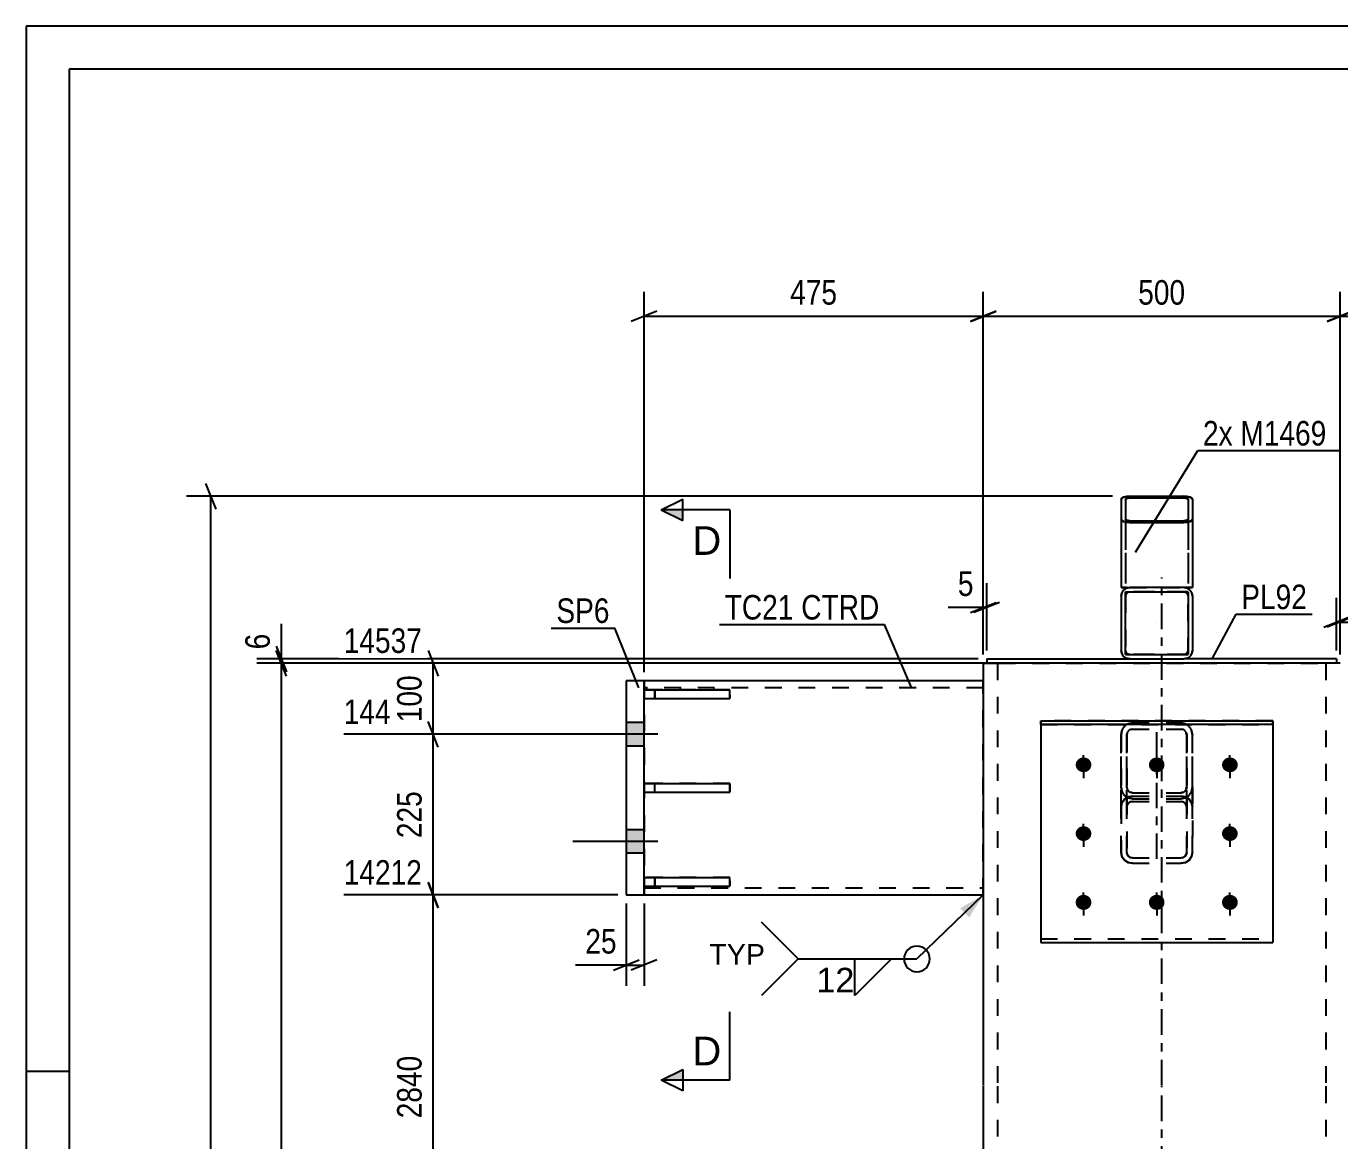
# Model space of a CAD drawing. Header units: millimetres. Extents: x -133 to 461, y -180 to 240.
# Drawn here: x -132.5 to 20.8, y 109.8 to 239.9 of the extents above; entities that cross this region are included whole.
import ezdxf

# ---------------------------------------------------------------- set-up
doc = ezdxf.new("R2010")
doc.units = ezdxf.units.MM
doc.linetypes.add('DXK_LINE_DOT2', pattern=[3.9198, 1.9599, -1.9599])
doc.linetypes.add('DXK_LINE_DOT3', pattern=[5.9187, 2.979, -0.9799, 0.9799, -0.9799])
doc.styles.add('Arial', font='ARIAL.TTF', dxfattribs={"height": 0.2})
doc.styles.add('Arial Narrow', font='ARIALN.TTF', dxfattribs={"height": 0.2})

# ---------------------------------------------------------------- blocks, each defined once
blk = doc.blocks.new('Unknown-284877717-1134')
at = {"color": 5, "linetype": 'Continuous'}
for p, q in [((461.46, 239.93), (-132.54, 239.93)), ((-132.54, 239.93), (-132.54, -180.07)), ((456.46, 234.93), (-127.54, 234.93)), ((-127.54, 234.93), (-127.54, -175.07)), ((-127.54, 117.93), (-132.54, 117.93))]:
    blk.add_line(p, q, dxfattribs=at)
blk = doc.blocks.new('Bolt-284877717-3308 - 3306')
at = {"linetype": 'Continuous'}
for points in [[(-9.12, 154.58), (-8.93, 154.56), (-8.75, 154.51), (-8.58, 154.42), (-8.44, 154.29), (-8.32, 154.15), (-8.25, 153.98), (-8.21, 153.81), (-8.21, 153.63), (-8.25, 153.45), (-8.32, 153.29), (-8.44, 153.14), (-8.58, 153.02), (-8.75, 152.93), (-8.93, 152.88), (-9.12, 152.86), (-9.31, 152.88), (-9.49, 152.93), (-9.66, 153.02), (-9.8, 153.14), (-9.91, 153.29), (-9.99, 153.45), (-10.03, 153.63), (-10.03, 153.81), (-9.99, 153.98), (-9.91, 154.15), (-9.8, 154.29), (-9.66, 154.42), (-9.49, 154.51), (-9.31, 154.56)], [(-0.58, 154.58), (-0.39, 154.56), (-0.2, 154.51), (-0.04, 154.42), (0.1, 154.29), (0.22, 154.15), (0.29, 153.98), (0.33, 153.81), (0.33, 153.63), (0.29, 153.45), (0.22, 153.29), (0.1, 153.14), (-0.04, 153.02), (-0.2, 152.93), (-0.39, 152.88), (-0.58, 152.86), (-0.77, 152.88), (-0.95, 152.93), (-1.12, 153.02), (-1.26, 153.14), (-1.37, 153.29), (-1.45, 153.45), (-1.49, 153.63), (-1.49, 153.81), (-1.45, 153.98), (-1.37, 154.15), (-1.26, 154.29), (-1.12, 154.42), (-0.95, 154.51), (-0.77, 154.56)], [(7.96, 154.58), (8.16, 154.56), (8.34, 154.51), (8.5, 154.42), (8.65, 154.29), (8.76, 154.15), (8.84, 153.98), (8.88, 153.81), (8.88, 153.63), (8.84, 153.45), (8.76, 153.29), (8.65, 153.14), (8.5, 153.02), (8.34, 152.93), (8.16, 152.88), (7.96, 152.86), (7.77, 152.88), (7.59, 152.93), (7.43, 153.02), (7.28, 153.14), (7.17, 153.29), (7.09, 153.45), (7.05, 153.63), (7.05, 153.81), (7.09, 153.98), (7.17, 154.15), (7.28, 154.29), (7.43, 154.42), (7.59, 154.51), (7.77, 154.56)], [(-9.12, 146.55), (-8.93, 146.53), (-8.75, 146.48), (-8.58, 146.39), (-8.44, 146.27), (-8.32, 146.12), (-8.25, 145.96), (-8.21, 145.78), (-8.21, 145.6), (-8.25, 145.43), (-8.32, 145.26), (-8.44, 145.12), (-8.58, 145), (-8.75, 144.91), (-8.93, 144.85), (-9.12, 144.83), (-9.31, 144.85), (-9.49, 144.91), (-9.66, 145), (-9.8, 145.12), (-9.91, 145.26), (-9.99, 145.43), (-10.03, 145.6), (-10.03, 145.78), (-9.99, 145.96), (-9.91, 146.12), (-9.8, 146.27), (-9.66, 146.39), (-9.49, 146.48), (-9.31, 146.53)], [(7.96, 146.55), (8.16, 146.53), (8.34, 146.48), (8.5, 146.39), (8.65, 146.27), (8.76, 146.12), (8.84, 145.96), (8.88, 145.78), (8.88, 145.6), (8.84, 145.43), (8.76, 145.26), (8.65, 145.12), (8.5, 145), (8.34, 144.91), (8.16, 144.85), (7.96, 144.83), (7.77, 144.85), (7.59, 144.91), (7.43, 145), (7.28, 145.12), (7.17, 145.26), (7.09, 145.43), (7.05, 145.6), (7.05, 145.78), (7.09, 145.96), (7.17, 146.12), (7.28, 146.27), (7.43, 146.39), (7.59, 146.48), (7.77, 146.53)], [(-9.12, 138.55), (-8.93, 138.53), (-8.75, 138.47), (-8.58, 138.38), (-8.44, 138.26), (-8.32, 138.11), (-8.25, 137.94), (-8.21, 137.76), (-8.21, 137.57), (-8.25, 137.39), (-8.32, 137.22), (-8.44, 137.07), (-8.58, 136.95), (-8.75, 136.86), (-8.93, 136.8), (-9.12, 136.78), (-9.31, 136.8), (-9.49, 136.86), (-9.66, 136.95), (-9.8, 137.07), (-9.91, 137.22), (-9.99, 137.39), (-10.03, 137.57), (-10.03, 137.76), (-9.99, 137.94), (-9.91, 138.11), (-9.8, 138.26), (-9.66, 138.38), (-9.49, 138.47), (-9.31, 138.53)], [(-0.58, 138.55), (-0.39, 138.53), (-0.2, 138.47), (-0.04, 138.38), (0.1, 138.26), (0.22, 138.11), (0.29, 137.94), (0.33, 137.76), (0.33, 137.57), (0.29, 137.39), (0.22, 137.22), (0.1, 137.07), (-0.04, 136.95), (-0.2, 136.86), (-0.39, 136.8), (-0.58, 136.78), (-0.77, 136.8), (-0.95, 136.86), (-1.12, 136.95), (-1.26, 137.07), (-1.37, 137.22), (-1.45, 137.39), (-1.49, 137.57), (-1.49, 137.76), (-1.45, 137.94), (-1.37, 138.11), (-1.26, 138.26), (-1.12, 138.38), (-0.95, 138.47), (-0.77, 138.53)], [(7.96, 138.55), (8.16, 138.53), (8.34, 138.47), (8.5, 138.38), (8.65, 138.26), (8.76, 138.11), (8.84, 137.94), (8.88, 137.76), (8.88, 137.57), (8.84, 137.39), (8.76, 137.22), (8.65, 137.07), (8.5, 136.95), (8.34, 136.86), (8.16, 136.8), (7.96, 136.78), (7.77, 136.8), (7.59, 136.86), (7.43, 136.95), (7.28, 137.07), (7.17, 137.22), (7.09, 137.39), (7.05, 137.57), (7.05, 137.76), (7.09, 137.94), (7.17, 138.11), (7.28, 138.26), (7.43, 138.38), (7.59, 138.47), (7.77, 138.53)]]:
    blk.add_hatch(color=1, dxfattribs=at).paths.add_polyline_path(points)
at = {"color": 1, "linetype": 'Continuous'}
for p, q in [((-9.12, 154.55), (-9.12, 152.18)), ((-0.58, 154.55), (-0.58, 152.18)), ((7.96, 154.55), (7.96, 152.18)), ((-9.12, 146.52), (-9.12, 144.15)), ((7.96, 146.52), (7.96, 144.15)), ((-9.12, 138.49), (-9.12, 136.13)), ((-0.58, 138.49), (-0.58, 136.13)), ((7.96, 138.49), (7.96, 136.13))]:
    blk.add_line(p, q, dxfattribs=at)
blk = doc.blocks.new('Part-284877717-3309 - 3306')
at = {"color": 2, "linetype": 'Continuous'}
for p, q in [((-14.12, 158.87), (12.96, 158.87)), ((-14.12, 158.42), (-14.12, 158.87)), ((12.96, 158.42), (-14.12, 158.42)), ((-14.12, 158.42), (-14.12, 132.97)), ((12.96, 158.87), (12.96, 158.42)), ((12.96, 158.42), (12.96, 132.97)), ((-14.12, 132.97), (12.96, 132.97))]:
    blk.add_line(p, q, dxfattribs=at)
at = {"color": 7, "linetype": 'DXK_LINE_DOT2'}
for p, q in [((-14.12, 158.87), (-14.12, 158.42)), ((12.96, 158.42), (12.96, 158.87)), ((-14.12, 133.42), (12.96, 133.42))]:
    blk.add_line(p, q, dxfattribs=at)
blk = doc.blocks.new('Part-284877717-3424 - 3306')
at = {"color": 2, "linetype": 'Continuous'}
for p, q in [((-62.5, 163.53), (-62.5, 138.53)), ((-60.42, 163.53), (-62.5, 163.53)), ((-60.42, 138.53), (-60.42, 163.53)), ((-62.5, 138.53), (-60.42, 138.53))]:
    blk.add_line(p, q, dxfattribs=at)
blk = doc.blocks.new('Part-284877717-3449 - 3306')
at = {"color": 2, "linetype": 'Continuous'}
for p, q in [((-20.42, 166.08), (-3.73, 166.08)), ((-20.42, 166.08), (-20.42, 165.58)), ((20.42, 166.08), (2.6, 166.08)), ((20.42, 166.08), (20.42, 165.58)), ((-20.42, 165.58), (-19.02, 165.58)), ((20.42, 165.58), (19.02, 165.58))]:
    blk.add_line(p, q, dxfattribs=at)
at = {"color": 7, "linetype": 'DXK_LINE_DOT2'}
for p, q in [((-3.73, 166.08), (2.6, 166.08)), ((-19.02, 165.58), (19.02, 165.58))]:
    blk.add_line(p, q, dxfattribs=at)
blk = doc.blocks.new('Part-284877717-3315 - 3306')
at = {"color": 7, "linetype": 'DXK_LINE_DOT2'}
for p, q in [((-3.92, 158.51), (-3.41, 158.61)), ((-3.41, 158.61), (2.26, 158.61)), ((2.26, 158.61), (2.77, 158.51)), ((-4.74, 157.2), (-4.64, 157.74)), ((-4.74, 151.16), (-4.74, 157.2)), ((-4.74, 157.2), (-4.74, 148.81)), ((-4.03, 157.47), (-4.08, 157.2)), ((-4.08, 157.2), (-4.08, 149.87)), ((-4.08, 148.81), (-4.08, 157.2)), ((-3.41, 157.9), (-3.67, 157.85)), ((-3.41, 157.9), (2.26, 157.9)), ((2.51, 157.85), (2.26, 157.9)), ((2.92, 157.2), (2.87, 157.47)), ((2.92, 157.2), (2.92, 149.87)), ((2.92, 148.81), (2.92, 157.2)), ((3.49, 157.74), (3.59, 157.2)), ((3.59, 151.16), (3.59, 157.2)), ((3.59, 148.81), (3.59, 157.2)), ((-4.74, 143.49), (-4.74, 151.16)), ((-4.64, 150.62), (-4.74, 151.16)), ((-4.08, 151.16), (-4.03, 150.89)), ((-3.67, 150.51), (-3.41, 150.46)), ((-3.41, 150.46), (2.26, 150.46)), ((2.26, 150.46), (2.51, 150.51)), ((2.87, 150.89), (2.92, 151.16)), ((3.59, 151.16), (3.49, 150.62)), ((3.59, 151.16), (3.59, 143.49)), ((-4.64, 149.29), (-4.74, 148.81)), ((-4.74, 148.81), (-4.74, 143.49)), ((-4.35, 149.7), (-4.64, 149.29)), ((-3.92, 149.97), (-4.35, 149.7)), ((-4.08, 149.87), (-4.08, 143.49)), ((-4.08, 148.81), (-4.03, 149.05)), ((-4.08, 143.49), (-4.08, 148.81)), ((-4.03, 149.05), (-3.88, 149.25)), ((-3.41, 150.06), (-3.92, 149.97)), ((-3.41, 149.75), (-3.92, 149.85)), ((-3.88, 149.25), (-3.67, 149.39)), ((-3.67, 149.39), (-3.41, 149.44)), ((-3.41, 150.06), (2.26, 150.06)), ((-3.41, 149.75), (2.26, 149.75)), ((-3.41, 149.44), (2.26, 149.44)), ((2.77, 149.97), (2.26, 150.06)), ((2.77, 149.85), (2.26, 149.75)), ((2.26, 149.44), (2.51, 149.39)), ((2.51, 149.39), (2.73, 149.25)), ((2.73, 149.25), (2.87, 149.05)), ((3.2, 149.7), (2.77, 149.97)), ((2.87, 149.05), (2.92, 148.81)), ((2.92, 149.87), (2.92, 143.49)), ((2.92, 143.49), (2.92, 148.81)), ((3.49, 149.29), (3.2, 149.7)), ((3.59, 148.81), (3.49, 149.29)), ((3.59, 143.49), (3.59, 148.81)), ((-4.74, 143.49), (-4.64, 143.01)), ((-4.64, 143.01), (-4.35, 142.6)), ((-4.35, 142.6), (-3.92, 142.33)), ((-4.03, 143.25), (-4.08, 143.49)), ((-3.88, 143.04), (-4.03, 143.25)), ((-3.67, 142.91), (-3.88, 143.04)), ((-3.41, 142.86), (-3.67, 142.91)), ((-3.41, 142.86), (2.26, 142.86)), ((2.51, 142.91), (2.26, 142.86)), ((2.73, 143.04), (2.51, 142.91)), ((2.87, 143.25), (2.73, 143.04)), ((2.77, 142.33), (3.2, 142.6)), ((2.92, 143.49), (2.87, 143.25)), ((3.2, 142.6), (3.49, 143.01)), ((3.49, 143.01), (3.59, 143.49)), ((-3.92, 142.33), (-3.41, 142.23)), ((-3.41, 142.23), (2.26, 142.23)), ((2.26, 142.23), (2.77, 142.33))]:
    blk.add_line(p, q, dxfattribs=at)
for centre, radius, start, end in [((-3.35, 157.25), 1.38, 114.32, 159.2417), ((2.2, 157.25), 1.38, 20.7583, 65.68), ((-3.38, 157.22), 0.69, 114.32, 159.2417), ((2.23, 157.22), 0.69, 20.7583, 65.68), ((-3.35, 151.11), 1.38, 200.7583, 245.68), ((-3.38, 151.14), 0.69, 200.7583, 245.68), ((2.23, 151.14), 0.69, 294.32, 339.2417), ((2.2, 151.11), 1.38, 294.32, 339.2417)]:
    blk.add_arc(centre, radius, start, end, dxfattribs=at)
blk = doc.blocks.new('Part-284877717-3399 - 3306')
at = {"color": 2, "linetype": 'Continuous'}
for p, q in [((-20.83, 163.53), (-60.42, 163.53)), ((-60.42, 138.53), (-20.83, 138.53))]:
    blk.add_line(p, q, dxfattribs=at)
at = {"color": 7, "linetype": 'DXK_LINE_DOT2'}
for p, q in [((-60.42, 163.53), (-60.42, 138.53)), ((-20.83, 162.69), (-60.42, 162.69)), ((-20.83, 138.53), (-20.83, 163.53)), ((-60.42, 139.36), (-20.83, 139.36))]:
    blk.add_line(p, q, dxfattribs=at)
blk = doc.blocks.new('Part-284877717-3450 - 3306')
at = {"color": 7, "linetype": 'DXK_LINE_DOT2'}
for p, q in [((-3.41, 158.61), (-3.92, 158.5)), ((-3.41, 158.61), (2.26, 158.61)), ((2.77, 158.5), (2.26, 158.61)), ((-4.64, 157.74), (-4.74, 157.19)), ((-4.74, 148.81), (-4.74, 157.19)), ((-4.74, 157.19), (-4.74, 151.16)), ((-4.08, 157.19), (-4.03, 157.46)), ((-4.08, 148.81), (-4.08, 157.19)), ((-4.08, 151.16), (-4.08, 157.19)), ((-3.67, 157.85), (-3.41, 157.9)), ((-3.41, 157.9), (2.26, 157.9)), ((2.26, 157.9), (2.51, 157.85)), ((2.87, 157.46), (2.92, 157.19)), ((2.92, 148.81), (2.92, 157.19)), ((2.92, 151.16), (2.92, 157.19)), ((3.59, 157.19), (3.49, 157.74)), ((3.59, 148.81), (3.59, 157.19)), ((3.59, 151.16), (3.59, 157.19)), ((-4.74, 143.48), (-4.74, 151.16)), ((-4.74, 151.16), (-4.64, 150.62)), ((-4.08, 143.48), (-4.08, 151.16)), ((-4.03, 150.89), (-4.08, 151.16)), ((-3.41, 150.45), (-3.67, 150.51)), ((-3.41, 150.45), (2.26, 150.45)), ((2.51, 150.51), (2.26, 150.45)), ((2.92, 151.16), (2.87, 150.89)), ((2.92, 143.48), (2.92, 151.16)), ((3.49, 150.62), (3.59, 151.16)), ((3.59, 143.48), (3.59, 151.16)), ((-4.74, 148.81), (-4.64, 149.29)), ((-4.74, 143.48), (-4.74, 148.81)), ((-4.64, 149.29), (-4.35, 149.69)), ((-4.35, 149.69), (-3.92, 149.97)), ((-4.03, 149.05), (-4.08, 148.81)), ((-4.08, 143.48), (-4.08, 148.81)), ((-3.88, 149.25), (-4.03, 149.05)), ((-3.92, 149.97), (-3.41, 150.06)), ((-3.92, 149.85), (-3.41, 149.74)), ((-3.67, 149.39), (-3.88, 149.25)), ((-3.41, 149.44), (-3.67, 149.39)), ((-3.41, 150.06), (2.26, 150.06)), ((-3.41, 149.74), (2.26, 149.74)), ((-3.41, 149.44), (2.26, 149.44)), ((2.26, 150.06), (2.77, 149.97)), ((2.26, 149.74), (2.77, 149.85)), ((2.51, 149.39), (2.26, 149.44)), ((2.73, 149.25), (2.51, 149.39)), ((2.87, 149.05), (2.73, 149.25)), ((2.77, 149.97), (3.2, 149.69)), ((2.92, 148.81), (2.87, 149.05)), ((2.92, 143.48), (2.92, 148.81)), ((3.2, 149.69), (3.49, 149.29)), ((3.49, 149.29), (3.59, 148.81)), ((3.59, 143.48), (3.59, 148.81)), ((-4.64, 143), (-4.74, 143.48)), ((-4.35, 142.6), (-4.64, 143)), ((-3.92, 142.33), (-4.35, 142.6)), ((-4.08, 143.48), (-4.03, 143.24)), ((-4.03, 143.24), (-3.88, 143.04)), ((-3.88, 143.04), (-3.67, 142.91)), ((-3.67, 142.91), (-3.41, 142.86)), ((-3.41, 142.86), (2.26, 142.86)), ((2.26, 142.86), (2.51, 142.91)), ((2.51, 142.91), (2.73, 143.04)), ((2.73, 143.04), (2.87, 143.24)), ((3.2, 142.6), (2.77, 142.33)), ((2.87, 143.24), (2.92, 143.48)), ((3.49, 143), (3.2, 142.6)), ((3.59, 143.48), (3.49, 143)), ((-3.41, 142.23), (-3.92, 142.33)), ((-3.41, 142.23), (2.26, 142.23)), ((2.77, 142.33), (2.26, 142.23))]:
    blk.add_line(p, q, dxfattribs=at)
at = {"color": 7, "linetype": 'DXK_LINE_DOT3'}
blk.add_line((-0.58, 142.73), (-0.58, 157.6), dxfattribs=at)
at = {"color": 7, "linetype": 'DXK_LINE_DOT2'}
for centre, radius, start, end in [((-3.35, 157.25), 1.38, 114.3199, 159.2417), ((2.2, 157.25), 1.38, 20.7583, 65.68), ((-3.38, 157.22), 0.69, 114.3199, 159.2417), ((2.23, 157.22), 0.69, 20.7583, 65.68), ((-3.35, 151.11), 1.38, 200.7583, 245.68), ((-3.38, 151.14), 0.69, 200.7583, 245.68), ((2.23, 151.14), 0.69, 294.3199, 339.2417), ((2.2, 151.11), 1.38, 294.3199, 339.2417)]:
    blk.add_arc(centre, radius, start, end, dxfattribs=at)
blk = doc.blocks.new('Bolt-284877717-3465 - 3306')
at = {"color": 1, "linetype": 'DXK_LINE_DOT2'}
for p, q in [((-9.12, 152.89), (-9.12, 155.26)), ((-0.58, 152.89), (-0.58, 155.26)), ((7.96, 152.89), (7.96, 155.26)), ((-9.12, 144.86), (-9.12, 147.23)), ((7.96, 144.86), (7.96, 147.23)), ((-9.12, 136.84), (-9.12, 139.2)), ((-0.58, 136.84), (-0.58, 139.2)), ((7.96, 136.84), (7.96, 139.2))]:
    blk.add_line(p, q, dxfattribs=at)
blk = doc.blocks.new('Bolt-284877717-3466 - 3306')
at = {"linetype": 'Continuous'}
for points in [[(-62.5, 158.65), (-62.5, 155.9), (-60.42, 155.9), (-60.42, 158.65)], [(-62.5, 158.65), (-62.5, 155.9), (-60.42, 155.9), (-60.42, 158.65)], [(-62.5, 146.15), (-62.5, 143.4), (-60.42, 143.4), (-60.42, 146.15)], [(-62.5, 146.15), (-62.5, 143.4), (-60.42, 143.4), (-60.42, 146.15)]]:
    blk.add_hatch(color=1, dxfattribs=at).paths.add_polyline_path(points)
at = {"color": 1, "linetype": 'Continuous'}
for p, q in [((-60.42, 158.65), (-62.5, 158.65)), ((-60.42, 158.65), (-62.5, 158.65)), ((-58.83, 157.28), (-68.75, 157.28)), ((-58.83, 157.28), (-68.75, 157.28)), ((-60.42, 155.9), (-62.5, 155.9)), ((-60.42, 155.9), (-62.5, 155.9)), ((-60.42, 146.15), (-62.5, 146.15)), ((-60.42, 146.15), (-62.5, 146.15)), ((-58.83, 144.78), (-68.75, 144.78)), ((-58.83, 144.78), (-68.75, 144.78)), ((-60.42, 143.4), (-62.5, 143.4)), ((-60.42, 143.4), (-62.5, 143.4))]:
    blk.add_line(p, q, dxfattribs=at)
blk = doc.blocks.new('Part-284877717-3470 - 3306')
at = {"color": 7, "linetype": 'DXK_LINE_DOT3'}
for p, q in [((0, 116.3), (0, 175.58)), ((0, 29.27), (0, 116.2))]:
    blk.add_line(p, q, dxfattribs=at)
at = {"color": 2, "linetype": 'Continuous'}
for p, q in [((-20.83, 165.58), (-20.83, 116.3)), ((-20.83, 165.58), (-20.42, 165.58)), ((-19.02, 165.58), (-17.5, 165.58)), ((19.02, 165.58), (-17.5, 165.58)), ((20.83, 165.58), (20.42, 165.58)), ((-20.83, 116.2), (-20.83, 29.27))]:
    blk.add_line(p, q, dxfattribs=at)
at = {"color": 7, "linetype": 'DXK_LINE_DOT2'}
for p, q in [((-20.83, 165.58), (-19.02, 165.58)), ((-20.42, 165.58), (-19.86, 165.58)), ((-19.17, 165.58), (-19.17, 116.3)), ((20.42, 165.58), (17.5, 165.58)), ((19.17, 165.58), (19.17, 116.3)), ((-19.17, 116.2), (-19.17, 29.27)), ((19.17, 116.2), (19.17, 29.27))]:
    blk.add_line(p, q, dxfattribs=at)
blk = doc.blocks.new('Part-284877717-3482 - 3306')
at = {"color": 7, "linetype": 'DXK_LINE_DOT2'}
for p, q in [((-50.41, 151.53), (-60.41, 151.53)), ((-60.41, 151.53), (-60.41, 150.53)), ((-60.41, 150.53), (-50.41, 150.53)), ((-59.16, 150.53), (-59.16, 151.53)), ((-50.41, 150.53), (-50.41, 151.53))]:
    blk.add_line(p, q, dxfattribs=at)
blk = doc.blocks.new('Part-284877717-3483 - 3306')
at = {"color": 7, "linetype": 'DXK_LINE_DOT2'}
for p, q in [((-50.41, 140.57), (-60.41, 140.57)), ((-60.41, 140.57), (-60.41, 139.57)), ((-60.41, 139.57), (-50.41, 139.57)), ((-59.16, 140.57), (-59.16, 139.57)), ((-50.41, 139.57), (-50.41, 140.57))]:
    blk.add_line(p, q, dxfattribs=at)
blk = doc.blocks.new('Part-284877717-3484 - 3306')
at = {"color": 7, "linetype": 'DXK_LINE_DOT2'}
for p, q in [((-50.41, 162.48), (-60.41, 162.48)), ((-60.41, 162.48), (-60.41, 161.48)), ((-60.41, 161.48), (-50.41, 161.48)), ((-59.16, 162.48), (-59.16, 161.48)), ((-50.41, 161.48), (-50.41, 162.48))]:
    blk.add_line(p, q, dxfattribs=at)
blk = doc.blocks.new('Part-284877717-3485 - 3306')
at = {"color": 2, "linetype": 'Continuous'}
for p, q in [((-60.41, 151.53), (-50.41, 151.53)), ((-60.41, 151.53), (-60.41, 150.53)), ((-60.41, 150.53), (-50.41, 150.53)), ((-50.41, 151.53), (-50.41, 150.53))]:
    blk.add_line(p, q, dxfattribs=at)
at = {"color": 7, "linetype": 'DXK_LINE_DOT2'}
blk.add_line((-59.16, 150.53), (-59.16, 151.53), dxfattribs=at)
blk = doc.blocks.new('Part-284877717-3486 - 3306')
at = {"color": 2, "linetype": 'Continuous'}
for p, q in [((-60.41, 140.57), (-50.41, 140.57)), ((-60.41, 140.57), (-60.41, 139.57)), ((-60.41, 139.57), (-50.41, 139.57)), ((-50.41, 140.19), (-50.41, 140.57)), ((-50.41, 140.19), (-50.41, 139.57))]:
    blk.add_line(p, q, dxfattribs=at)
at = {"color": 7, "linetype": 'DXK_LINE_DOT2'}
for p, q in [((-59.16, 139.57), (-59.16, 140.57)), ((-50.41, 140.19), (-50.41, 140.19))]:
    blk.add_line(p, q, dxfattribs=at)
blk = doc.blocks.new('Part-284877717-3487 - 3306')
at = {"color": 2, "linetype": 'Continuous'}
for p, q in [((-60.41, 162.48), (-50.41, 162.48)), ((-60.41, 162.48), (-60.41, 161.48)), ((-60.41, 161.48), (-50.41, 161.48)), ((-50.41, 161.86), (-50.41, 162.48)), ((-50.41, 161.86), (-50.41, 161.48))]:
    blk.add_line(p, q, dxfattribs=at)
at = {"color": 7, "linetype": 'DXK_LINE_DOT2'}
for p, q in [((-59.16, 161.48), (-59.16, 162.48)), ((-50.41, 161.86), (-50.41, 161.86))]:
    blk.add_line(p, q, dxfattribs=at)
blk = doc.blocks.new('Part-284877717-3495 - 3306')
at = {"color": 7, "linetype": 'DXK_LINE_DOT2'}
for p, q in [((12.96, 158.87), (-14.12, 158.87)), ((-14.12, 158.87), (-14.12, 158.42)), ((-14.12, 158.87), (-14.12, 132.97)), ((-14.12, 158.42), (12.96, 158.42)), ((12.96, 158.42), (12.96, 158.87)), ((12.96, 158.87), (12.96, 132.97)), ((-14.12, 133.42), (12.96, 133.42)), ((-14.12, 132.97), (12.96, 132.97))]:
    blk.add_line(p, q, dxfattribs=at)
blk = doc.blocks.new('Part-284877717-3500 - 3306')
at = {"color": 2, "linetype": 'Continuous'}
for p, q in [((-4.74, 184.69), (-4.66, 184.83)), ((-4.74, 184.69), (-4.74, 174.41)), ((-4.66, 184.83), (-4.44, 184.95)), ((-4.44, 184.95), (-4.12, 185.03)), ((-4.12, 185.03), (-3.74, 185.06)), ((-4.74, 174.41), (-4.73, 174.41))]:
    blk.add_line(p, q, dxfattribs=at)
at = {"color": 7, "linetype": 'DXK_LINE_DOT2'}
for p, q in [((-4.2, 184.76), (-4.24, 184.69)), ((-4.24, 184.69), (-4.24, 174.41)), ((-4.09, 184.82), (-4.2, 184.76)), ((-3.93, 184.86), (-4.09, 184.82)), ((-3.74, 184.88), (-3.93, 184.86)), ((-3.74, 185.06), (2.6, 185.06)), ((-3.74, 184.88), (2.6, 184.88)), ((2.6, 185.06), (2.98, 185.03)), ((2.79, 184.86), (2.6, 184.88)), ((2.95, 184.82), (2.79, 184.86)), ((3.06, 184.76), (2.95, 184.82)), ((2.98, 185.03), (3.3, 184.95)), ((3.1, 184.69), (3.06, 184.76)), ((3.1, 184.69), (3.1, 174.41)), ((3.3, 184.95), (3.52, 184.83)), ((3.52, 184.83), (3.6, 184.69)), ((3.6, 184.69), (3.6, 174.41)), ((-4.66, 182.25), (-4.74, 182.39)), ((-4.44, 182.13), (-4.66, 182.25)), ((-4.12, 182.05), (-4.44, 182.13)), ((-4.24, 182.39), (-4.2, 182.32)), ((-4.2, 182.32), (-4.09, 182.26)), ((-3.74, 182.02), (-4.12, 182.05)), ((-4.09, 182.26), (-3.93, 182.22)), ((-3.93, 182.22), (-3.74, 182.21)), ((-3.74, 182.21), (2.6, 182.21)), ((-3.74, 182.02), (2.6, 182.02)), ((2.6, 182.21), (2.79, 182.22)), ((2.98, 182.05), (2.6, 182.02)), ((2.79, 182.22), (2.95, 182.26)), ((2.95, 182.26), (3.06, 182.32)), ((3.3, 182.13), (2.98, 182.05)), ((3.06, 182.32), (3.1, 182.39)), ((3.52, 182.25), (3.3, 182.13)), ((3.6, 182.39), (3.52, 182.25)), ((3.6, 174.41), (-4.73, 174.41))]:
    blk.add_line(p, q, dxfattribs=at)
blk = doc.blocks.new('Part-284877717-3505 - 3306')
at = {"color": 2, "linetype": 'Continuous'}
for p, q in [((-4.66, 184.83), (-4.73, 184.69)), ((-4.73, 184.69), (-4.73, 174.41)), ((-4.44, 184.95), (-4.66, 184.83)), ((-4.12, 185.03), (-4.44, 184.95)), ((-4.23, 184.69), (-4.2, 184.76)), ((-4.23, 184.69), (-4.23, 182.39)), ((-4.2, 184.76), (-4.09, 184.82)), ((-3.73, 185.06), (-4.12, 185.03)), ((-4.09, 184.82), (-3.93, 184.86)), ((-3.93, 184.86), (-3.73, 184.87)), ((-3.73, 185.06), (2.6, 185.06)), ((-3.73, 184.87), (2.6, 184.87)), ((2.98, 185.03), (2.6, 185.06)), ((2.6, 184.87), (2.79, 184.86)), ((2.79, 184.86), (2.95, 184.82)), ((2.95, 184.82), (3.06, 184.76)), ((3.31, 184.95), (2.98, 185.03)), ((3.06, 184.76), (3.1, 184.69)), ((3.1, 184.69), (3.1, 182.39)), ((3.52, 184.83), (3.31, 184.95)), ((3.6, 184.69), (3.52, 184.83)), ((3.6, 184.69), (3.6, 174.41)), ((-4.73, 182.39), (-4.66, 182.25)), ((-4.66, 182.25), (-4.44, 182.13)), ((-4.44, 182.13), (-4.12, 182.05)), ((-4.2, 182.32), (-4.23, 182.39)), ((-4.09, 182.26), (-4.2, 182.32)), ((-4.12, 182.05), (-3.73, 182.02)), ((-3.93, 182.22), (-4.09, 182.26)), ((-3.73, 182.21), (-3.93, 182.22)), ((-3.73, 182.21), (2.6, 182.21)), ((-3.73, 182.02), (2.6, 182.02)), ((2.79, 182.22), (2.6, 182.21)), ((2.6, 182.02), (2.98, 182.05)), ((2.95, 182.26), (2.79, 182.22)), ((3.06, 182.32), (2.95, 182.26)), ((2.98, 182.05), (3.31, 182.13)), ((3.1, 182.39), (3.06, 182.32)), ((3.31, 182.13), (3.52, 182.25)), ((3.52, 182.25), (3.6, 182.39)), ((-4.73, 174.41), (-3.73, 174.41)), ((2.6, 174.41), (3.52, 174.41)), ((3.52, 174.41), (3.6, 174.41))]:
    blk.add_line(p, q, dxfattribs=at)
at = {"color": 7, "linetype": 'DXK_LINE_DOT2'}
for p, q in [((-4.23, 182.39), (-4.23, 174.41)), ((3.1, 182.39), (3.1, 174.41)), ((-4.66, 174.41), (-4.73, 174.41)), ((-3.73, 174.41), (2.6, 174.41))]:
    blk.add_line(p, q, dxfattribs=at)
blk = doc.blocks.new('Part-284877717-3506 - 3306')
at = {"color": 2, "linetype": 'Continuous'}
for p, q in [((-4.66, 173.79), (-4.73, 173.41)), ((-4.73, 173.41), (-4.73, 173.41)), ((-4.73, 173.41), (-4.73, 167.08)), ((-3.73, 174.41), (-4.12, 174.34)), ((-3.73, 174.41), (-3.73, 174.41)), ((2.6, 174.41), (-3.73, 174.41)), ((2.6, 174.41), (2.6, 174.41)), ((2.98, 174.34), (2.6, 174.41)), ((3.6, 173.41), (3.52, 173.79)), ((3.6, 173.41), (3.6, 173.41)), ((3.6, 173.41), (3.6, 167.08)), ((-4.73, 167.08), (-4.66, 166.7)), ((-4.12, 166.15), (-3.73, 166.08)), ((-3.73, 166.08), (-3.73, 166.08)), ((-3.73, 166.08), (2.6, 166.08)), ((2.6, 166.08), (2.98, 166.15)), ((2.6, 166.08), (2.6, 166.08)), ((3.52, 166.7), (3.6, 167.08))]:
    blk.add_line(p, q, dxfattribs=at)
at = {"color": 7, "linetype": 'DXK_LINE_DOT2'}
for p, q in [((-4.73, 173.41), (-4.66, 173.79)), ((-4.73, 173.41), (-4.73, 173.41)), ((-4.2, 173.6), (-4.23, 173.41)), ((-4.23, 173.41), (-4.23, 167.08)), ((-4.09, 173.77), (-4.2, 173.6)), ((-4.2, 173.6), (-4.09, 173.77)), ((-4.12, 174.34), (-3.73, 174.41)), ((-3.93, 173.87), (-4.09, 173.77)), ((-4.09, 173.77), (-3.93, 173.87)), ((-3.73, 173.91), (-3.93, 173.87)), ((-3.93, 173.87), (-3.73, 173.91)), ((-3.73, 174.41), (2.6, 174.41)), ((-3.73, 173.91), (2.6, 173.91)), ((-3.73, 173.91), (-3.73, 173.91)), ((2.6, 173.91), (-3.73, 173.91)), ((2.6, 174.41), (2.98, 174.34)), ((2.6, 173.91), (2.6, 173.91)), ((2.79, 173.87), (2.6, 173.91)), ((2.6, 173.91), (2.79, 173.87)), ((2.95, 173.77), (2.79, 173.87)), ((2.79, 173.87), (2.95, 173.77)), ((3.06, 173.6), (2.95, 173.77)), ((2.95, 173.77), (3.06, 173.6)), ((3.1, 173.41), (3.06, 173.6)), ((3.1, 173.41), (3.1, 167.08)), ((3.52, 173.79), (3.6, 173.41)), ((3.6, 173.41), (3.6, 173.41)), ((-4.66, 166.7), (-4.73, 167.08)), ((-4.23, 167.08), (-4.2, 166.89)), ((-4.2, 166.89), (-4.09, 166.73)), ((-4.09, 166.73), (-4.2, 166.89)), ((-3.73, 166.08), (-4.12, 166.15)), ((-4.09, 166.73), (-3.93, 166.62)), ((-3.93, 166.62), (-4.09, 166.73)), ((-3.93, 166.62), (-3.73, 166.58)), ((-3.73, 166.58), (-3.93, 166.62)), ((-3.73, 166.58), (2.6, 166.58)), ((-3.73, 166.58), (-3.73, 166.58)), ((2.6, 166.58), (-3.73, 166.58)), ((-3.73, 166.08), (2.6, 166.08)), ((2.6, 166.58), (2.79, 166.62)), ((2.79, 166.62), (2.6, 166.58)), ((2.6, 166.58), (2.6, 166.58)), ((2.98, 166.15), (2.6, 166.08)), ((2.79, 166.62), (2.95, 166.73)), ((2.95, 166.73), (2.79, 166.62)), ((2.95, 166.73), (3.06, 166.89)), ((3.06, 166.89), (2.95, 166.73)), ((3.1, 167.08), (3.06, 166.89)), ((3.6, 167.08), (3.52, 166.7))]:
    blk.add_line(p, q, dxfattribs=at)
at = {"color": 7, "linetype": 'DXK_LINE_DOT3'}
blk.add_line((-0.57, 170.25), (-0.57, 170.25), dxfattribs=at)
at = {"color": 2, "linetype": 'Continuous'}
for centre, start, end in [((-3.73, 173.41), 112.5, 157.5), ((2.6, 173.41), 22.5, 67.5), ((-3.73, 167.08), 202.5, 247.5), ((2.6, 167.08), 292.5, 337.5)]:
    blk.add_arc(centre, 1, start, end, dxfattribs=at)
at = {"color": 7, "linetype": 'DXK_LINE_DOT2'}
for centre, start, end in [((-3.73, 173.41), 112.5, 157.5), ((2.6, 173.41), 22.5, 67.5), ((-3.73, 167.08), 202.5, 247.5), ((2.6, 167.08), 292.5, 337.5)]:
    blk.add_arc(centre, 1, start, end, dxfattribs=at)
blk = doc.blocks.new('Part-284877717-3507 - 3306')
at = {"color": 7, "linetype": 'DXK_LINE_DOT2'}
for p, q in [((-4.23, 166.58), (-4.23, 173.91)), ((3.1, 173.91), (-4.23, 173.91)), ((3.1, 166.58), (3.1, 173.91)), ((3.1, 166.58), (-4.23, 166.58))]:
    blk.add_line(p, q, dxfattribs=at)
blk = doc.blocks.new('Part-284877717-3508 - 3306')
at = {"color": 2, "linetype": 'Continuous'}
for p, q in [((-4.23, 166.58), (-4.23, 173.91)), ((-4.23, 173.91), (3.1, 173.91)), ((3.1, 173.91), (3.1, 166.58)), ((-4.23, 166.58), (3.1, 166.58))]:
    blk.add_line(p, q, dxfattribs=at)
at = {"color": 7, "linetype": 'DXK_LINE_DOT2'}
for p, q in [((-4.23, 173.91), (3.1, 173.91)), ((3.1, 166.58), (-4.23, 166.58))]:
    blk.add_line(p, q, dxfattribs=at)
blk = doc.blocks.new('StraightDimension-284877717-3633 - 3306')
at = {"color": 7, "linetype": 'Continuous'}
for p, q in [((20.42, 167.08), (20.42, 173.23)), ((20.83, 166.58), (20.83, 173.23)), ((18.92, 169.78), (21.92, 170.98)), ((22.33, 170.98), (19.33, 169.78)), ((20.42, 170.38), (20.83, 170.38))]:
    blk.add_line(p, q, dxfattribs=at)
at = {"color": 0}
blk.add_wipeout([(24.39, 171.13), (24.39, 175.33), (21.36, 175.33), (21.36, 171.13)], dxfattribs=at)
at = {"color": 7, "linetype": 'Continuous'}
blk.add_line((20.83, 170.38), (24.91, 170.38), dxfattribs=at)
blk.add_line((20.83, 170.38), (24.91, 170.38), dxfattribs=at)
at = {"color": 3, "style": 'Arial Narrow'}
blk.add_text('5', height=2.86, dxfattribs=at).set_placement((21.96, 171.73))
blk = doc.blocks.new('StraightDimension-284877717-3512 - 3306')
at = {"color": 7, "linetype": 'Continuous'}
for p, q in [((-103.36, 167.58), (-102.16, 164.58)), ((-21.42, 166.08), (-105.61, 166.08)), ((-102.16, 164.08), (-103.36, 167.08)), ((-102.76, 165.58), (-102.76, 166.08)), ((-21.83, 165.58), (-105.61, 165.58))]:
    blk.add_line(p, q, dxfattribs=at)
at = {"color": 0}
blk.add_wipeout([(-103.51, 169.63), (-107.71, 169.63), (-107.71, 166.6), (-103.51, 166.6)], dxfattribs=at)
at = {"color": 7, "linetype": 'Continuous'}
blk.add_line((-102.76, 166.08), (-102.76, 170.16), dxfattribs=at)
blk.add_line((-102.76, 166.08), (-102.76, 170.16), dxfattribs=at)
at = {"color": 3, "style": 'Arial Narrow'}
blk.add_text('6', height=2.86, rotation=90.0002, dxfattribs=at).set_placement((-104.11, 167.2))
blk = doc.blocks.new('StraightDimension-284877717-3523 - 3306')
at = {"color": 7, "linetype": 'Continuous'}
for p, q in [((-102.16, 164.08), (-103.36, 167.08)), ((-21.83, 165.58), (-105.61, 165.58)), ((-102.76, 0), (-102.76, 165.58))]:
    blk.add_line(p, q, dxfattribs=at)
blk = doc.blocks.new('StraightDimension-284877717-3719 - 3306')
at = {"color": 7, "linetype": 'Continuous'}
for p, q in [((-20.83, 166.58), (-20.83, 174.93)), ((-20.42, 167.08), (-20.42, 174.93)), ((-22.33, 171.48), (-19.33, 172.68)), ((-18.92, 172.68), (-21.92, 171.48)), ((-20.83, 172.08), (-20.42, 172.08))]:
    blk.add_line(p, q, dxfattribs=at)
at = {"color": 0}
blk.add_wipeout([(-21.36, 172.83), (-21.36, 177.03), (-24.39, 177.03), (-24.39, 172.83)], dxfattribs=at)
at = {"color": 7, "linetype": 'Continuous'}
blk.add_line((-20.83, 172.08), (-24.91, 172.08), dxfattribs=at)
blk.add_line((-20.83, 172.08), (-24.91, 172.08), dxfattribs=at)
at = {"color": 3, "style": 'Arial Narrow'}
blk.add_text('5', height=2.86, dxfattribs=at).set_placement((-23.79, 173.43))
blk = doc.blocks.new('StraightDimension-284877717-3731 - 3306')
at = {"color": 7, "linetype": 'Continuous'}
for p, q in [((20.83, 166.58), (20.83, 208.93)), ((60.42, 164.53), (60.42, 208.93)), ((22.33, 206.68), (19.33, 205.48)), ((20.83, 206.08), (60.42, 206.08)), ((58.92, 205.48), (61.92, 206.68))]:
    blk.add_line(p, q, dxfattribs=at)
at = {"color": 0}
blk.add_wipeout([(43.97, 206.83), (43.97, 211.03), (37.28, 211.03), (37.28, 206.83)], dxfattribs=at)
at = {"color": 3, "style": 'Arial Narrow'}
blk.add_text('475', height=2.863, dxfattribs=at).set_placement((37.88, 207.43))
blk = doc.blocks.new('StraightDimension-284877717-3739 - 3306')
at = {"color": 7, "linetype": 'Continuous'}
for p, q in [((-20.83, 166.58), (-20.83, 208.93)), ((20.83, 166.58), (20.83, 208.93)), ((-19.33, 206.68), (-22.33, 205.48)), ((-20.83, 206.08), (20.83, 206.08)), ((19.33, 205.48), (22.33, 206.68))]:
    blk.add_line(p, q, dxfattribs=at)
at = {"color": 0}
blk.add_wipeout([(3.34, 206.83), (3.34, 211.03), (-3.34, 211.03), (-3.34, 206.83)], dxfattribs=at)
at = {"color": 3, "style": 'Arial Narrow'}
blk.add_text('500', height=2.863, dxfattribs=at).set_placement((-2.74, 207.43))
blk = doc.blocks.new('StraightDimension-284877717-3749 - 3306')
at = {"color": 7, "linetype": 'Continuous'}
for p, q in [((-60.42, 164.53), (-60.42, 208.93)), ((-20.83, 166.58), (-20.83, 208.93)), ((-58.92, 206.68), (-61.92, 205.48)), ((-60.42, 206.08), (-20.83, 206.08)), ((-22.33, 205.48), (-19.33, 206.68))]:
    blk.add_line(p, q, dxfattribs=at)
at = {"color": 0}
blk.add_wipeout([(-37.28, 206.83), (-37.28, 211.03), (-43.97, 211.03), (-43.97, 206.83)], dxfattribs=at)
at = {"color": 3, "style": 'Arial Narrow'}
blk.add_text('475', height=2.863, dxfattribs=at).set_placement((-43.37, 207.43))
blk = doc.blocks.new('StraightDimension-284877717-3758 - 3306')
at = {"color": 7, "linetype": 'Continuous'}
for p, q in [((-62.5, 137.53), (-62.5, 127.94)), ((-60.42, 137.53), (-60.42, 127.94)), ((-64, 129.74), (-61, 130.94)), ((-62.5, 130.34), (-60.42, 130.34)), ((-58.92, 130.94), (-61.92, 129.74))]:
    blk.add_line(p, q, dxfattribs=at)
at = {"color": 0}
blk.add_wipeout([(-63.02, 131.09), (-63.02, 135.29), (-67.88, 135.29), (-67.88, 131.09)], dxfattribs=at)
at = {"color": 7, "linetype": 'Continuous'}
blk.add_line((-62.5, 130.34), (-68.41, 130.34), dxfattribs=at)
blk.add_line((-62.5, 130.34), (-68.41, 130.34), dxfattribs=at)
at = {"color": 3, "style": 'Arial Narrow'}
blk.add_text('25', height=2.863, dxfattribs=at).set_placement((-67.28, 131.69))
blk = doc.blocks.new('StraightDimension-284877717-3767 - 3306')
at = {"color": 7, "linetype": 'Continuous'}
for p, q in [((-84.44, 137.03), (-85.64, 140.03)), ((-63.5, 138.53), (-95.48, 138.53)), ((-85.04, 93.7), (-85.04, 138.53)), ((-85.64, 95.2), (-84.44, 92.2)), ((-68.23, 93.7), (-95.48, 93.7))]:
    blk.add_line(p, q, dxfattribs=at)
at = {"color": 0, "linetype": 'Continuous'}
blk.add_wipeout([(-85.74, 139.13), (-85.74, 143.33), (-96.08, 143.33), (-96.08, 139.13)], dxfattribs=at)
at = {"color": 0}
blk.add_wipeout([(-85.79, 120.37), (-89.99, 120.37), (-89.99, 111.86), (-85.79, 111.86)], dxfattribs=at)
at = {"color": 3, "linetype": 'Continuous', "style": 'Arial Narrow'}
blk.add_text('14212', height=2.863, dxfattribs=at).set_placement((-95.48, 139.73))
at = {"color": 3, "style": 'Arial Narrow'}
blk.add_text('2840', height=2.863, rotation=90.0002, dxfattribs=at).set_placement((-86.39, 112.46))
blk = doc.blocks.new('StraightDimension-284877717-3791 - 3306')
at = {"color": 7, "linetype": 'Continuous'}
for p, q in [((-84.44, 155.78), (-85.64, 158.78)), ((-67.67, 157.28), (-95.48, 157.28)), ((-85.04, 138.53), (-85.04, 157.28)), ((-85.64, 140.03), (-84.44, 137.03)), ((-63.5, 138.53), (-95.48, 138.53))]:
    blk.add_line(p, q, dxfattribs=at)
at = {"color": 0, "linetype": 'Continuous'}
blk.add_wipeout([(-85.74, 157.88), (-85.74, 162.08), (-96.08, 162.08), (-96.08, 157.88)], dxfattribs=at)
at = {"color": 0}
blk.add_wipeout([(-85.79, 151.24), (-89.99, 151.24), (-89.99, 144.56), (-85.79, 144.56)], dxfattribs=at)
at = {"color": 3, "linetype": 'Continuous', "style": 'Arial Narrow'}
blk.add_text('14437', height=2.863, dxfattribs=at).set_placement((-95.48, 158.48))
at = {"color": 3, "style": 'Arial Narrow'}
blk.add_text('225', height=2.863, rotation=90.0002, dxfattribs=at).set_placement((-86.39, 145.16))
blk = doc.blocks.new('StraightDimension-284877717-3800 - 3306')
at = {"color": 7, "linetype": 'Continuous'}
for p, q in [((-85.64, 167.08), (-84.44, 164.08)), ((19.83, 165.58), (-95.48, 165.58)), ((-85.04, 157.28), (-85.04, 165.58)), ((-84.44, 155.78), (-85.64, 158.78)), ((-67.67, 157.28), (-95.48, 157.28))]:
    blk.add_line(p, q, dxfattribs=at)
at = {"color": 0, "linetype": 'Continuous'}
blk.add_wipeout([(-85.74, 166.18), (-85.74, 170.38), (-96.08, 170.38), (-96.08, 166.18)], dxfattribs=at)
at = {"color": 0}
blk.add_wipeout([(-85.79, 164.77), (-89.99, 164.77), (-89.99, 158.09), (-85.79, 158.09)], dxfattribs=at)
at = {"color": 3, "linetype": 'Continuous', "style": 'Arial Narrow'}
blk.add_text('14537', height=2.863, dxfattribs=at).set_placement((-95.48, 166.78))
at = {"color": 3, "style": 'Arial Narrow'}
blk.add_text('100', height=2.863, rotation=90.0002, dxfattribs=at).set_placement((-86.39, 158.69))
blk = doc.blocks.new('StraightDimension-284877717-9676 - 3306')
at = {"color": 7, "linetype": 'Continuous'}
for p, q in [((-110.38, 183.56), (-111.58, 186.56)), ((-5.74, 185.06), (-113.83, 185.06)), ((-110.98, -2.08), (-110.98, 185.06))]:
    blk.add_line(p, q, dxfattribs=at)
blk = doc.blocks.new('Mark-284877717-3445 - 3306')
at = {"color": 0}
blk.add_wipeout([(16.96, 171.89), (16.96, 174.89), (9.29, 174.89), (9.29, 171.89)], dxfattribs=at)
blk.add_wipeout([(16.96, 171.89), (16.96, 174.89), (9.29, 174.89), (9.29, 171.89)], dxfattribs=at)
at = {"color": 30, "linetype": 'Continuous'}
for p, q in [((5.89, 166.08), (8.69, 171.29)), ((8.69, 171.29), (17.56, 171.29))]:
    blk.add_line(p, q, dxfattribs=at)
at = {"color": 3, "style": 'Arial Narrow'}
blk.add_text('PL92', height=2.863, dxfattribs=at).set_placement((9.29, 171.89))
blk = doc.blocks.new('Mark-284877717-3395 - 3306')
at = {"color": 0}
for points in [[(-42.97, 170.68), (-42.97, 173.68), (-51.01, 173.68), (-51.01, 170.68)], [(-32.95, 170.68), (-32.95, 173.68), (-42.07, 173.68), (-42.07, 170.68)]]:
    blk.add_wipeout(points, dxfattribs=at)
for points in [[(-42.97, 170.68), (-42.97, 173.68), (-51.01, 173.68), (-51.01, 170.68)], [(-32.95, 170.68), (-32.95, 173.68), (-42.07, 173.68), (-42.07, 170.68)]]:
    blk.add_wipeout(points, dxfattribs=at)
at = {"color": 30, "linetype": 'Continuous'}
for p in [(-51.61, 170.08), (-29.21, 162.76)]:
    blk.add_line(p, (-32.35, 170.08), dxfattribs=at)
at = {"color": 3, "style": 'Arial Narrow'}
for s, p in [('TC21', (-51.01, 170.68)), ('CTRD', (-42.07, 170.68))]:
    blk.add_text(s, height=2.863, dxfattribs=at).set_placement(p)
blk = doc.blocks.new('Mark-284877717-3420 - 3306')
at = {"color": 0}
blk.add_wipeout([(-64.45, 170.28), (-64.45, 173.28), (-70.66, 173.28), (-70.66, 170.28)], dxfattribs=at)
blk.add_wipeout([(-64.45, 170.28), (-64.45, 173.28), (-70.66, 173.28), (-70.66, 170.28)], dxfattribs=at)
at = {"color": 30, "linetype": 'Continuous'}
for p in [(-71.26, 169.68), (-61.05, 162.7)]:
    blk.add_line(p, (-63.85, 169.68), dxfattribs=at)
at = {"color": 3, "style": 'Arial Narrow'}
blk.add_text('SP6', height=2.863, dxfattribs=at).set_placement((-70.66, 170.28))
blk = doc.blocks.new('SectionMark-284877717-3967 - 3306')
at = {"linetype": 'Continuous'}
for points in [[(-55.91, 183.48), (-55.91, 182.23), (-58.41, 183.48)], [(-55.91, 118.15), (-55.91, 116.9), (-58.41, 116.9)]]:
    blk.add_hatch(color=6, dxfattribs=at).paths.add_polyline_path(points)
at = {"color": 6, "linetype": 'Continuous'}
for p, q in [((-58.41, 183.48), (-55.91, 184.73)), ((-55.91, 182.23), (-55.91, 184.73)), ((-50.41, 183.48), (-58.41, 183.48)), ((-58.41, 183.48), (-55.91, 182.23)), ((-50.41, 183.48), (-50.41, 175.48)), ((-50.41, 116.9), (-50.41, 124.9)), ((-58.41, 116.9), (-55.91, 118.15)), ((-55.91, 118.15), (-55.91, 115.65)), ((-50.41, 116.9), (-58.41, 116.9)), ((-55.91, 115.65), (-58.41, 116.9))]:
    blk.add_line(p, q, dxfattribs=at)
at = {"color": 0, "linetype": 'Continuous'}
for points in [[(-51.41, 178.23), (-51.41, 181.73), (-54.78, 181.73), (-54.78, 178.23)], [(-51.41, 118.65), (-51.41, 122.15), (-54.78, 122.15), (-54.78, 118.65)]]:
    blk.add_wipeout(points, dxfattribs=at)
at = {"color": 3, "linetype": 'Continuous', "style": 'Arial'}
for p in [(-54.78, 178.23), (-54.78, 118.65)]:
    blk.add_text('D', height=3.34, dxfattribs=at).set_placement(p)
blk = doc.blocks.new('MarkSet-284877717-8141 - 3306')
at = {"color": 0}
for points in [[(8.29, 190.99), (8.29, 193.99), (4.82, 193.99), (4.82, 190.99)], [(19.24, 190.99), (19.24, 193.99), (9.19, 193.99), (9.19, 190.99)]]:
    blk.add_wipeout(points, dxfattribs=at)
for points in [[(8.29, 190.99), (8.29, 193.99), (4.82, 193.99), (4.82, 190.99)], [(19.24, 190.99), (19.24, 193.99), (9.19, 193.99), (9.19, 190.99)]]:
    blk.add_wipeout(points, dxfattribs=at)
at = {"color": 30, "linetype": 'Continuous'}
for p, q in [((-3.04, 178.54), (4.22, 190.39)), ((4.22, 190.39), (20.74, 190.39))]:
    blk.add_line(p, q, dxfattribs=at)
at = {"color": 3, "style": 'Arial Narrow'}
for s, p in [('2x', (4.82, 190.99)), ('M1469', (9.19, 190.99))]:
    blk.add_text(s, height=2.863, dxfattribs=at).set_placement(p)
blk = doc.blocks.new('WeldMark-284877717-8200 - 3306')
at = {"linetype": 'Continuous'}
blk.add_hatch(color=30, dxfattribs=at).paths.add_polyline_path([(-23.51, 136.98), (-20.83, 138.53), (-22.47, 135.9)])
at = {"color": 30, "linetype": 'Continuous'}
blk.add_line((-20.83, 138.53), (-28.57, 131.06), dxfattribs=at)
at = {"color": 3, "linetype": 'Continuous'}
for q in [(-46.71, 135.35), (-46.71, 126.78)]:
    blk.add_line((-42.42, 131.06), q, dxfattribs=at)
for start, end in [(90, 270), (270, 90)]:
    blk.add_arc((-28.57, 131.06), 1.5, start, end, dxfattribs=at)
at = {"color": 0}
blk.add_wipeout([(-36.47, 126.96), (-36.47, 130.36), (-40.52, 130.36), (-40.52, 126.96)], dxfattribs=at)
at = {"color": 30, "linetype": 'Continuous'}
blk.add_line((-42.42, 131.06), (-28.57, 131.06), dxfattribs=at)
at = {"color": 3, "linetype": 'Continuous'}
for p, q in [((-35.81, 131.06), (-31.52, 131.06)), ((-31.52, 131.06), (-35.81, 126.78)), ((-35.81, 126.78), (-35.81, 131.06))]:
    blk.add_line(p, q, dxfattribs=at)
at = {"color": 3, "style": 'Arial'}
blk.add_text('12', height=2.865, dxfattribs=at).set_placement((-40.32, 127.16))
at = {"color": 0, "linetype": 'Continuous'}
blk.add_wipeout([(-46.32, 130.41), (-46.32, 132.91), (-52.8, 132.91), (-52.8, 130.41)], dxfattribs=at)
blk.add_wipeout([(-46.32, 130.41), (-46.32, 132.91), (-52.8, 132.91), (-52.8, 130.41)], dxfattribs=at)
at = {"color": 3, "linetype": 'Continuous', "style": 'Arial'}
blk.add_text('TYP', height=2.388, dxfattribs=at).set_placement((-52.8, 130.41))

msp = doc.modelspace()

# ---------------------------------------------------------------- block references
for name in ['Unknown-284877717-1134', 'Part-284877717-3500 - 3306', 'Part-284877717-3505 - 3306', 'Part-284877717-3470 - 3306', 'Part-284877717-3506 - 3306', 'Part-284877717-3507 - 3306', 'Part-284877717-3508 - 3306', 'Part-284877717-3449 - 3306', 'Part-284877717-3424 - 3306', 'Part-284877717-3399 - 3306', 'Part-284877717-3484 - 3306', 'Part-284877717-3487 - 3306', 'Bolt-284877717-3466 - 3306', 'Part-284877717-3309 - 3306', 'Part-284877717-3495 - 3306', 'Part-284877717-3315 - 3306', 'Part-284877717-3450 - 3306', 'Bolt-284877717-3465 - 3306', 'Bolt-284877717-3308 - 3306', 'Part-284877717-3482 - 3306', 'Part-284877717-3485 - 3306', 'Part-284877717-3483 - 3306', 'Part-284877717-3486 - 3306']:
    msp.add_blockref(name, (0, 0))

# ---------------------------------------------------------------- next in the draw order: block references
for name in ['StraightDimension-284877717-3633 - 3306', 'StraightDimension-284877717-3512 - 3306']:
    msp.add_blockref(name, (0, 0))

# ---------------------------------------------------------------- next in the draw order: block references
for name in ['StraightDimension-284877717-3731 - 3306', 'StraightDimension-284877717-3523 - 3306']:
    msp.add_blockref(name, (0, 0))

# ---------------------------------------------------------------- next in the draw order: block references
for name in ['StraightDimension-284877717-3719 - 3306', 'StraightDimension-284877717-3758 - 3306']:
    msp.add_blockref(name, (0, 0))

# ---------------------------------------------------------------- next in the draw order: block references
for name in ['StraightDimension-284877717-3739 - 3306', 'StraightDimension-284877717-3767 - 3306']:
    msp.add_blockref(name, (0, 0))

# ---------------------------------------------------------------- next in the draw order: block references
for name in ['StraightDimension-284877717-3749 - 3306', 'MarkSet-284877717-8141 - 3306', 'StraightDimension-284877717-3791 - 3306']:
    msp.add_blockref(name, (0, 0))

# ---------------------------------------------------------------- next in the draw order: block references
msp.add_blockref('StraightDimension-284877717-3800 - 3306', (0, 0))

# ---------------------------------------------------------------- next in the draw order: block references
for name in ['StraightDimension-284877717-9676 - 3306', 'Mark-284877717-3445 - 3306']:
    msp.add_blockref(name, (0, 0))

# ---------------------------------------------------------------- next in the draw order: block references
for name in ['Mark-284877717-3420 - 3306', 'Mark-284877717-3395 - 3306']:
    msp.add_blockref(name, (0, 0))

# ---------------------------------------------------------------- next in the draw order: block references
msp.add_blockref('SectionMark-284877717-3967 - 3306', (0, 0))

# ---------------------------------------------------------------- next in the draw order: block references
msp.add_blockref('WeldMark-284877717-8200 - 3306', (0, 0))

doc.saveas('drawing.dxf')
